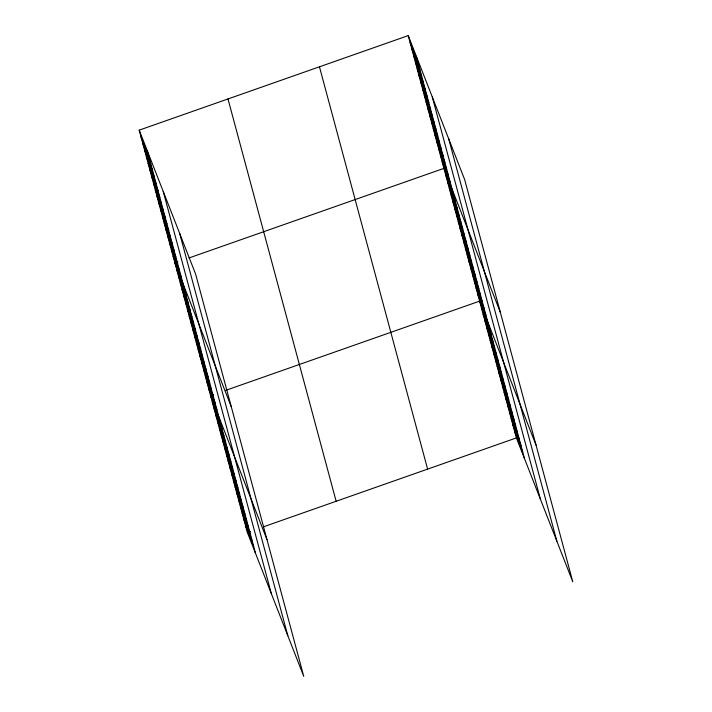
<?xml version="1.0" encoding="UTF-8"?>
<svg xmlns="http://www.w3.org/2000/svg" width="712" height="712" viewBox="0 0 712 712"><rect width="100%" height="100%" fill="white"/><g stroke="black" fill="none" stroke-linecap="round" stroke-linejoin="round"><path stroke-width="1.07" d="M139.205 130.154L195.613 274.084L303.757 676.4L247.358 532.469L139.205 130.154L408.243 35.6L464.642 179.531L572.795 581.846L516.387 437.916L408.243 35.6M177.92 261.856L174.894 262.915L231.302 406.846M189.018 257.958L443.932 168.361L500.331 312.292M213.609 394.617L210.583 395.685L266.991 539.616M225.713 390.363L479.621 301.132L536.02 445.062M247.358 532.469L250.384 531.41M263.493 526.8L516.387 437.916M410.023 42.239L418.122 62.887M411.812 48.879L419.902 69.527M413.592 55.518L421.691 76.166M415.381 62.149L423.471 82.806M417.161 68.788L425.26 89.445M418.95 75.427L427.04 96.084M420.73 82.067L428.829 102.724M422.519 88.706L430.609 109.363M424.299 95.346L432.398 115.994M426.088 101.985L434.178 122.633M427.868 108.624L435.967 129.273M429.656 115.255L437.747 135.912M431.436 121.894L439.535 142.551M433.225 128.534L441.315 149.191M435.005 135.173L443.104 155.83M436.794 141.813L444.884 162.47M438.574 148.452L446.673 169.1M440.363 155.091L448.453 175.739M442.143 161.731L450.242 182.379M445.712 175.001L453.811 195.658M447.501 181.64L455.591 202.297M449.281 188.28L457.38 208.936M451.07 194.919L459.16 215.576M452.85 201.558L460.949 222.206M454.639 208.198L462.729 228.846M456.419 214.837L464.518 235.485M458.208 221.468L466.298 242.125M459.988 228.107L468.087 248.764M461.777 234.746L469.867 255.403M463.557 241.386L471.656 262.043M465.345 248.025L473.436 268.673M467.125 254.665L475.224 275.313M468.914 261.304L477.004 281.952M470.694 267.935L478.793 288.591M472.483 274.574L480.573 295.231M474.263 281.213L482.362 301.87M476.052 287.853L484.142 308.51M477.832 294.492L485.931 315.149M481.365 307.646L489.464 328.294M483.119 314.161L491.209 334.809M484.872 320.667L492.962 341.324M486.625 327.182L494.715 347.839M488.37 333.697L496.469 354.353M490.123 340.211L498.213 360.868M491.876 346.726L499.966 367.383M493.621 353.241L501.72 373.889M495.374 359.756L503.473 380.404M497.127 366.271L505.217 386.919M498.881 372.785L506.971 393.433M500.625 379.291L508.724 399.948M502.378 385.806L510.477 406.463M504.132 392.321L512.222 412.978M505.885 398.836L513.975 419.493M507.629 405.351L515.728 426.007M509.383 411.865L517.473 432.513M511.136 418.38L519.226 439.028M512.889 424.895L520.979 445.543M514.634 431.401L522.733 452.058M140.994 136.793L149.084 157.441M142.774 143.432L150.873 164.08M144.563 150.072L152.653 170.72M146.343 156.702L154.442 177.359M148.132 163.342L156.222 183.999M149.912 169.981L158.011 190.638M151.701 176.62L159.791 197.277M153.481 183.26L161.58 203.917M155.269 189.899L163.36 210.547M157.049 196.539L165.148 217.187M158.838 203.178L166.928 223.826M160.618 209.809L168.717 230.465M162.407 216.448L170.497 237.105M164.187 223.087L172.286 243.744M165.976 229.727L174.066 250.384M167.756 236.366L175.855 257.014M169.545 243.006L177.635 263.654M171.325 249.645L179.424 270.293M173.114 256.284L181.204 276.932M176.683 269.554L184.773 290.211M178.463 276.194L186.562 296.851M180.252 282.833L188.342 303.49M182.032 289.473L190.131 310.12M183.821 296.112L191.911 316.76M185.601 302.751L193.7 323.399M187.39 309.382L195.48 330.039M189.169 316.021L197.269 336.678M190.958 322.661L199.049 343.317M192.738 329.3L200.837 349.957M194.527 335.939L202.617 356.596M196.307 342.579L204.406 363.227M198.096 349.218L206.186 369.866M199.876 355.858L207.975 376.506M201.665 362.488L209.755 383.145M203.445 369.127L211.544 389.784M205.234 375.767L213.324 396.424M207.014 382.406L215.113 403.063M208.803 389.046L216.893 409.703M212.336 402.2L220.426 422.848M214.09 408.715L222.18 429.363M215.834 415.221L223.933 435.877M217.587 421.735L225.686 442.392M219.34 428.25L227.431 448.907M221.094 434.765L229.184 455.422M222.838 441.28L230.937 461.937M224.591 447.795L232.682 468.443M226.345 454.309L234.435 474.957M228.089 460.824L236.188 481.472M229.843 467.33L237.942 487.987M231.596 473.845L239.686 494.502M233.349 480.36L241.439 501.017M235.093 486.874L243.192 507.531M236.847 493.389L244.946 514.046M238.6 499.904L246.69 520.552M240.353 506.419L248.443 527.067M242.098 512.934L250.197 533.582M243.851 519.448L251.95 540.096M245.604 525.954L253.695 546.611M448.702 138.849L556.846 541.164M432.282 96.93L540.426 499.254M416.333 56.257L524.477 458.572M319.457 66.803L427.609 469.119M227.991 98.95L336.135 501.266M179.673 233.403L287.817 635.718M163.244 191.484L271.388 593.808M147.304 150.81L255.448 553.126"/></g></svg>
